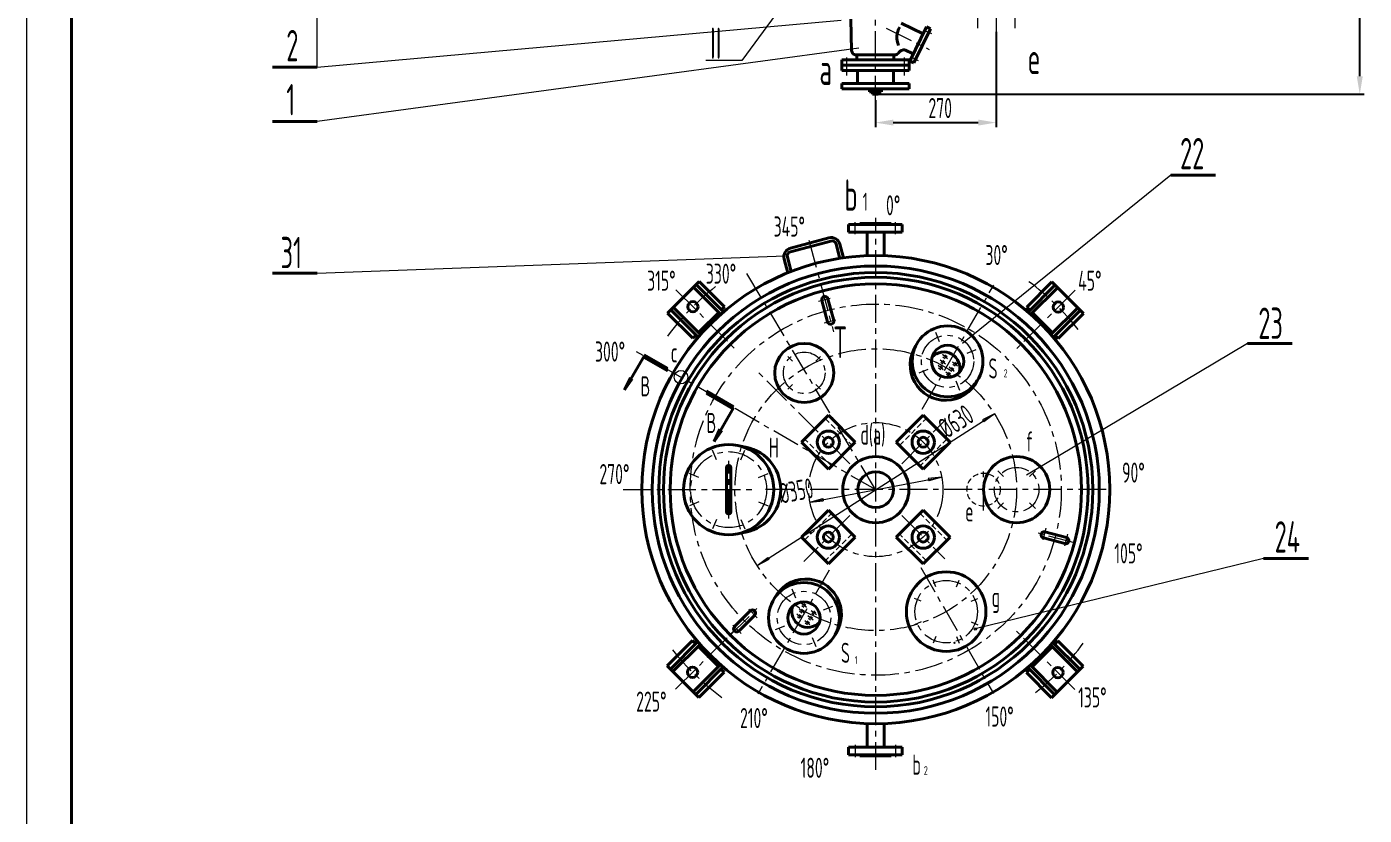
# Model space of a CAD drawing. Extents: x 2514 to 4956, y -860 to 401.
# Drawn here: x 2513.9 to 2813, y -111.2 to 65.1 of the extents above; entities that cross this region are included whole.
import ezdxf

# ---------------------------------------------------------------- set-up
doc = ezdxf.new("R2010")
doc.units = 0
doc.header["$LTSCALE"] = 5
doc.header["$MEASUREMENT"] = 0
doc.linetypes.add('CENTER', pattern=[2, 1.25, -0.25, 0.25, -0.25])
doc.linetypes.add('HIDDEN', pattern=[0.375, 0.25, -0.125])
doc.layers.get('0').update_dxf_attribs({"linetype": 'CONTINUOUS', "lineweight": 18})
doc.layers.get('DEFPOINTS').update_dxf_attribs({"linetype": 'CONTINUOUS', "lineweight": 18})
for name, color, linetype, lineweight in [('1', 1, 'CONTINUOUS', 40), ('2', 7, 'CENTER', 18), ('3', 5, 'HIDDEN', 18), ('5', 7, 'CONTINUOUS', 18)]:
    doc.layers.add(name, color=color, linetype=linetype, lineweight=lineweight)
doc.styles.get("Standard").update_dxf_attribs({"font": 'isocp.shx', "width": 0.707, "bigfont": 'hztxt.shx'})
doc.dimstyles.get("Standard").update_dxf_attribs({"dimtxt": 4, "dimasz": 4, "dimexe": 0.3, "dimexo": 0.0625, "dimgap": 0.1, "dimtad": 1, "dimdec": 4, "dimzin": 0, "dimdsep": 46, "dimtxsty": 'Standard', "dimcen": 0.09, "dimadec": 0, "dimazin": 0, "dimtfac": 1, "dimtdec": 4, "dimtmove": 0, "dimatfit": 3, "dimfxl": 1, "dimtolj": 1, "dimtzin": 0, "dimarcsym": 0})

# ---------------------------------------------------------------- blocks, each defined once
blk = doc.blocks.new('*D86')
at = {"color": 0, "lineweight": -2, "transparency": 16777216}
for p, q in [((2714.55, 332.91), (2813.04, 332.91)), ((2812.04, 54), (2812.04, 328.91)), ((2704.34, 50), (2813.04, 50))]:
    blk.add_line(p, q, dxfattribs=at)
at = {"color": 0, "transparency": 16777216}
for points in [[(2811.37, 328.91), (2812.71, 328.91), (2812.04, 332.91)], [(2811.37, 54), (2812.71, 54), (2812.04, 50)]]:
    blk.add_solid(points, dxfattribs=at)
at = {"layer": 'DEFPOINTS', "color": 0, "transparency": 16777216}
for p in [(2714.55, 332.91), (2812.04, 332.91), (2704.34, 50)]:
    blk.add_point(p, dxfattribs=at)
at = {"color": 0, "transparency": 16777216, "insert": (2809.04, 155.74), "char_height": 4, "attachment_point": 5, "rotation": 90}
blk.add_mtext('\\A1;~3040', dxfattribs=at)
blk = doc.blocks.new('*D15')
for p, q in [((-474.672683, 166.56427), (-468.632173, 163.07678)), ((-474.672683, 166.26427), (-468.632173, 162.77678)), ((-474.672683, 165.96427), (-468.632173, 162.47678)), ((-472.977848, 155.24985), (-468.632173, 162.77678)), ((-472.977848, 155.24985), (-471.698788, 157.96352)), ((-472.977848, 155.24985), (-471.267271, 157.714384)), ((-471.698788, 157.96352), (-471.267271, 157.714384))]:
    blk.add_line(p, q)
blk = doc.blocks.new('*D13')
for p, q in [((-466.278149, 133.292285), (-407.368588, 155.623062)), ((-407.368588, 155.623062), (-410.252423, 154.796326)), ((-407.368588, 155.623062), (-410.075807, 154.330405)), ((-410.252423, 154.796326), (-410.075807, 154.330405)), ((-466.278149, 133.292285), (-463.570929, 134.584943)), ((-466.278149, 133.292285), (-463.394313, 134.119022)), ((-463.570929, 134.584943), (-463.394313, 134.119022))]:
    blk.add_line(p, q)
blk = doc.blocks.new('*D14')
for p, q in [((-451.564015, 141.680386), (-422.082721, 147.234961)), ((-422.082721, 147.234961), (-425.066795, 146.926251)), ((-425.066795, 146.926251), (-424.974539, 146.436594)), ((-422.082721, 147.234961), (-424.974539, 146.436594)), ((-451.564015, 141.680386), (-448.672198, 142.478754)), ((-451.564015, 141.680386), (-448.579941, 141.989096)), ((-448.672198, 142.478754), (-448.579941, 141.989096))]:
    blk.add_line(p, q)
blk = doc.blocks.new('*D75')
at = {"color": 0, "lineweight": -2, "transparency": 16777216}
for p, q in [((2730.7, 63.94), (2730.7, 42.65)), ((2703.7, 48.65), (2703.7, 42.65)), ((2707.7, 43.65), (2726.7, 43.65))]:
    blk.add_line(p, q, dxfattribs=at)
at = {"color": 0, "transparency": 16777216}
for points in [[(2707.7, 44.32), (2707.7, 42.99), (2703.7, 43.65)], [(2726.7, 44.32), (2726.7, 42.99), (2730.7, 43.65)]]:
    blk.add_solid(points, dxfattribs=at)
at = {"layer": 'DEFPOINTS', "color": 0, "transparency": 16777216}
for p in [(2730.7, 63.94), (2703.7, 48.65), (2730.7, 43.65)]:
    blk.add_point(p, dxfattribs=at)
blk = doc.blocks.new('*D16')
for p, q in [((-497.616933, 169.41186), (-493.243817, 176.986319)), ((-493.243817, 177.286319), (-488.008708, 174.263828)), ((-493.243817, 176.986319), (-488.008708, 173.963828)), ((-493.243817, 176.686319), (-488.008708, 173.663828)), ((-497.616933, 169.41186), (-496.337873, 172.12553)), ((-497.616933, 169.41186), (-495.906356, 171.876393)), ((-496.337873, 172.12553), (-495.906356, 171.876393))]:
    blk.add_line(p, q)

msp = doc.modelspace()

# ---------------------------------------------------------------- linework, layer by layer
for p, q in [((2513.86235, -439.84817), (2513.86235, 401.15183)), ((2578.80527, 56.02192), (2578.80527, 88.48032)), ((2684.74716, 72.4013), (2673.80298, 57.50356)), ((2578.80527, 56.02192), (2696.05656, 66.56149)), ((2699.96326, 60.2628), (2578.80527, 43.92625)), ((2673.80298, 57.50356), (2665.74112, 57.50356)), ((2769.75086, 31.86578), (2723.16126, -5.76427)), ((2578.80527, 9.99674), (2683.53083, 13.83441)), ((2786.95317, -5.76427), (2737.49652, -35.15156)), ((2647.59641, -16.11658), (2651.96953, -8.54212)), ((2651.96953, -8.24212), (2657.20464, -11.26461)), ((2651.96953, -8.54212), (2657.20464, -11.56461)), ((2651.96953, -8.84212), (2657.20464, -11.86461)), ((2718.68656, -8.14021), (2719.83807, -9.07905)), ((2718.80777, -8.68534), (2719.29262, -9.07905)), ((2719.23201, -8.26135), (2719.71686, -8.65506)), ((2717.70134, -10.61093), (2718.85285, -11.54977)), ((2717.82255, -11.15607), (2718.30739, -11.54978)), ((2718.20171, -9.3819), (2719.35323, -10.32074)), ((2718.24679, -10.73207), (2718.73164, -11.12578)), ((2718.32292, -9.92704), (2718.80777, -10.32074)), ((2718.74717, -9.50304), (2719.23201, -9.89675)), ((2720.17971, -10.98381), (2721.33122, -11.92265)), ((2720.30092, -11.52894), (2720.78576, -11.92265)), ((2720.72516, -11.10495), (2721.21, -11.49866)), ((2720.92897, -9.80589), (2722.08048, -10.74473)), ((2721.05018, -10.35103), (2721.53503, -10.74474)), ((2721.47442, -9.92703), (2721.95927, -10.32074)), ((2647.59641, -16.11658), (2648.87547, -13.40291)), ((2647.59641, -16.11658), (2649.30699, -13.65205)), ((2648.87547, -13.40291), (2649.30699, -13.65205)), ((2719.48274, -12.04379), (2720.63425, -12.98263)), ((2719.60395, -12.58893), (2720.0888, -12.98263)), ((2720.02819, -12.16493), (2720.51304, -12.55864)), ((2665.92726, -16.31124), (2671.96777, -19.79873)), ((2665.92726, -16.61124), (2671.96777, -20.09873)), ((2665.92726, -16.91124), (2671.96777, -20.39873)), ((2667.62209, -27.62566), (2671.96777, -20.09873)), ((2667.62209, -27.62566), (2668.90115, -24.91199)), ((2667.62209, -27.62566), (2669.33267, -25.16112)), ((2668.90115, -24.91199), (2669.33267, -25.16112)), ((2790.53698, -53.78739), (2726.02831, -69.55618)), ((2686.61764, -64.98669), (2687.76915, -65.92554)), ((2686.73885, -65.53183), (2687.2237, -65.92554)), ((2687.10249, -63.745), (2688.254, -64.68384)), ((2687.16309, -65.10783), (2687.64794, -65.50154)), ((2687.2237, -64.29014), (2687.70854, -64.68384)), ((2687.64794, -63.86614), (2688.13278, -64.25985)), ((2689.3449, -65.41069), (2690.49641, -66.34953)), ((2689.89035, -65.53183), (2690.3752, -65.92554)), ((2686.11726, -66.21573), (2687.26877, -67.15457)), ((2686.23847, -66.76086), (2686.72332, -67.15457)), ((2686.66271, -66.33687), (2687.14756, -66.73057)), ((2687.89867, -67.64859), (2689.05018, -68.58743)), ((2688.01988, -68.19372), (2688.50472, -68.58743)), ((2688.44412, -67.76973), (2688.92897, -68.16343)), ((2688.59563, -66.5886), (2689.74714, -67.52744)), ((2688.71684, -67.13374), (2689.20169, -67.52745)), ((2689.14108, -66.70974), (2689.62593, -67.10345)), ((2689.46611, -65.95582), (2689.95096, -66.34953))]:
    msp.add_line(p, q)
for centre, radius in [((2660.20408, -13.2638), 1.51957), ((2693.16997, -27.81123), 1.2), ((2714.38317, -27.81123), 1.2), ((2693.16997, -49.02444), 1.2), ((2714.38317, -49.02444), 1.2), ((2726.02831, -69.55618), 0.25)]:
    msp.add_circle(centre, radius)
at = {"layer": '1'}
for p, q in [((2523.86235, -429.84817), (2523.86235, 376.15183)), ((2698.38073, 59.75258), (2698.20564, 66.81444)), ((2709.45744, 65.89938), (2714.36706, 63.48975)), ((2711.39002, 57.42404), (2715.14114, 65.06693)), ((2712.28773, 56.98344), (2716.03884, 64.62634)), ((2716.03884, 64.62634), (2715.14114, 65.06693)), ((2712.1641, 59.00122), (2710.29173, 59.92017)), ((2696.18185, 55.28135), (2696.18185, 57.68135)), ((2696.18185, 57.68135), (2711.21294, 57.68135)), ((2699.08292, 58.77736), (2699.39146, 58.77736)), ((2699.38042, 58.77736), (2708.23847, 58.77736)), ((2699.56661, 58.77736), (2699.56661, 57.68135)), ((2707.82817, 58.77736), (2707.82817, 57.68135)), ((2708.01436, 58.77736), (2708.00332, 58.77736)), ((2711.21294, 55.28135), (2711.21294, 57.68135)), ((2712.28773, 56.98344), (2711.39002, 57.42404)), ((2568.80527, 56.02192), (2578.80527, 56.02192)), ((2696.18185, 56.48135), (2711.21294, 56.48135)), ((2696.18185, 55.28135), (2711.21294, 55.28135)), ((2699.68921, 55.28135), (2699.68921, 52.35115)), ((2707.70557, 55.28135), (2707.70557, 52.35115)), ((2696.16071, 52.42025), (2696.16071, 51.22025)), ((2696.16071, 52.42025), (2711.23407, 52.42025)), ((2696.16071, 51.22025), (2711.23407, 51.22025)), ((2702.36505, 51.22025), (2702.36505, 50.55458)), ((2705.02973, 51.22025), (2705.02973, 50.55458)), ((2711.23407, 52.42025), (2711.23407, 51.22025)), ((2704.99082, 50.55458), (2702.36505, 50.55458)), ((2703.05605, 50.55458), (2703.05605, 50.00178)), ((2704.33874, 50.00178), (2703.05605, 50.00178)), ((2704.33874, 50.55458), (2704.33874, 50.00178)), ((2568.80527, 43.92625), (2578.80527, 43.92625)), ((2769.75086, 31.86578), (2779.75086, 31.86578)), ((2707.19079, 21.07137), (2700.19079, 21.07137)), ((2700.19079, 21.07137), (2700.19079, 20.87137)), ((2707.19079, 20.87137), (2707.19079, 21.07137)), ((2709.69079, 20.87137), (2697.69079, 20.87137)), ((2697.69079, 20.87137), (2697.69079, 19.17137)), ((2697.69079, 19.17137), (2709.69079, 19.17137)), ((2701.87657, 19.17137), (2701.87657, 13.8784)), ((2705.67657, 19.17137), (2705.67657, 13.8784)), ((2709.69079, 19.17137), (2709.69079, 20.87137)), ((2693.29583, 17.88305), (2684.70308, 15.58063)), ((2693.69597, 17.16205), (2684.71695, 14.75613)), ((2694.92045, 16.45487), (2695.76679, 13.29628)), ((2695.74495, 16.46874), (2696.56362, 13.41343)), ((2683.28887, 13.13114), (2684.10754, 10.07583)), ((2684.00985, 13.53138), (2684.85619, 10.37279)), ((2568.80527, 9.99674), (2578.80527, 9.99674)), ((2657.20937, 1.0783), (2664.28044, 8.14936)), ((2663.00765, 6.87657), (2669.10514, 0.77908)), ((2663.57334, 7.44226), (2669.70984, 1.30576)), ((2664.28044, 8.14936), (2669.9373, 2.49251)), ((2743.19352, 8.07018), (2737.53667, 2.41333)), ((2743.90063, 7.36308), (2737.76413, 1.22657)), ((2744.46631, 6.79739), (2738.32981, 0.66089)), ((2743.19352, 8.07018), (2750.26459, 0.99911)), ((2691.71239, 3.90173), (2693.00648, -0.9279)), ((2694.35878, -0.56555), (2693.06468, 4.26408)), ((2657.20937, 1.0783), (2662.86623, -4.57856)), ((2657.91648, 1.7854), (2664.05298, -4.3511)), ((2658.48217, 2.35109), (2664.61867, -3.78541)), ((2664.13902, -3.30577), (2668.6645, 1.21972)), ((2669.9373, 2.49251), (2669.23019, 1.7854)), ((2669.23019, 1.7854), (2669.83369, 2.3889)), ((2737.53667, 2.41333), (2738.24377, 1.70622)), ((2738.80946, 1.14054), (2743.33494, -3.38495)), ((2748.9918, 2.27191), (2742.8943, -3.82559)), ((2749.55748, 1.70622), (2743.42098, -4.43028)), ((2750.26459, 0.99911), (2744.60773, -4.65774)), ((2662.86623, -4.57856), (2663.57334, -3.87145)), ((2744.60773, -4.65774), (2743.90063, -3.95063)), ((2743.90063, -3.95063), (2744.50413, -4.55413)), ((2786.95317, -5.76427), (2796.95317, -5.76427)), ((2693.16997, -21.80082), (2687.15956, -27.81123)), ((2699.18038, -27.81123), (2693.16997, -21.80082)), ((2714.38317, -21.80082), (2708.37277, -27.81123)), ((2720.39358, -27.81123), (2714.38317, -21.80082)), ((2687.15956, -27.81123), (2693.16997, -33.82164)), ((2693.16997, -33.82164), (2699.18038, -27.81123)), ((2708.37277, -27.81123), (2714.38317, -33.82164)), ((2714.38317, -33.82164), (2720.39358, -27.81123)), ((2670.37657, -38.41783), (2670.37657, -33.49118)), ((2671.37657, -38.41783), (2671.37657, -33.49118)), ((2670.37657, -38.41783), (2670.37657, -43.34449)), ((2671.37657, -38.41783), (2671.37657, -43.34449)), ((2693.16997, -43.01403), (2687.15956, -49.02444)), ((2699.18038, -49.02444), (2693.16997, -43.01403)), ((2714.38317, -43.01403), (2708.37277, -49.02444)), ((2720.39358, -49.02444), (2714.38317, -43.01403)), ((2746.45848, -49.12972), (2741.62885, -47.83563)), ((2687.15956, -49.02444), (2693.16997, -55.03484)), ((2693.16997, -55.03484), (2699.18038, -49.02444)), ((2708.37277, -49.02444), (2714.38317, -55.03484)), ((2714.38317, -55.03484), (2720.39358, -49.02444)), ((2741.26651, -49.18792), (2746.09614, -50.48202)), ((2790.53698, -53.78739), (2800.53698, -53.78739)), ((2675.70443, -65.50002), (2672.1689, -69.03556)), ((2673.15885, -70.02551), (2676.69438, -66.48997)), ((2657.13019, -77.83478), (2662.78705, -72.17793)), ((2657.8373, -78.54189), (2663.9738, -72.40539)), ((2658.40299, -79.10757), (2664.50048, -73.01008)), ((2662.78705, -72.17793), (2663.49415, -72.88503)), ((2663.49415, -72.88503), (2662.89065, -72.28153)), ((2668.58532, -77.9762), (2664.05984, -73.45072)), ((2743.25576, -73.5299), (2738.73028, -78.05539)), ((2748.91262, -79.18676), (2742.77611, -73.05026)), ((2749.4783, -78.62107), (2743.3418, -72.48457)), ((2744.52855, -72.25711), (2743.82145, -72.96422)), ((2750.18541, -77.91396), (2744.52855, -72.25711)), ((2662.92847, -83.63306), (2669.06497, -77.49656)), ((2744.38713, -83.71224), (2738.28964, -77.61475)), ((2664.20126, -84.90585), (2657.13019, -77.83478)), ((2663.49415, -84.19874), (2669.63066, -78.06224)), ((2664.20126, -84.90585), (2669.85812, -79.249)), ((2669.85812, -79.249), (2669.15101, -78.54189)), ((2737.45749, -79.32818), (2738.16459, -78.62107)), ((2743.11434, -84.98503), (2737.45749, -79.32818)), ((2738.16459, -78.62107), (2737.56109, -79.22457)), ((2743.82145, -84.27792), (2737.68495, -78.14142)), ((2750.18541, -77.91396), (2743.11434, -84.98503)), ((2701.87657, -96.00704), (2701.87657, -90.71407)), ((2705.67657, -96.00704), (2705.67657, -90.71407)), ((2697.69079, -96.00704), (2709.69079, -96.00704)), ((2697.69079, -97.70704), (2697.69079, -96.00704)), ((2709.69079, -97.70704), (2697.69079, -97.70704)), ((2700.19079, -97.90704), (2700.19079, -97.70704)), ((2707.19079, -97.90704), (2700.19079, -97.90704)), ((2707.19079, -97.70704), (2707.19079, -97.90704)), ((2709.69079, -96.00704), (2709.69079, -97.70704))]:
    msp.add_line(p, q, dxfattribs=at)
for centre, radius in [((2703.77657, -38.41783), 52.33074), ((2703.77657, -38.41783), 50), ((2703.77657, -38.41783), 48.54496), ((2703.77657, -38.41783), 47.4813), ((2703.77657, -38.41783), 46), ((2662.86623, 2.49251), 1.15), ((2744.60773, 2.41333), 1.15), ((2719.84003, -9.73365), 7.92), ((2687.76536, -12.30836), 6.6), ((2719.84003, -9.73365), 3.6), ((2693.16997, -27.81123), 2.5), ((2693.16997, -27.81123), 1.1), ((2714.38317, -27.81123), 2.5), ((2714.38317, -27.81123), 1.1), ((2670.87657, -38.41783), 10.1), ((2703.77657, -38.41783), 7.4), ((2735.27657, -38.41783), 7.4), ((2703.77657, -38.41783), 4), ((2693.16997, -49.02444), 2.5), ((2714.38317, -49.02444), 2.5), ((2693.16997, -49.02444), 1.1), ((2714.38317, -49.02444), 1.1), ((2719.52657, -65.69763), 8.9), ((2687.71311, -67.10202), 7.92), ((2687.71311, -67.10202), 3.6), ((2662.78705, -79.249), 1.15), ((2744.52855, -79.32818), 1.15)]:
    msp.add_circle(centre, radius, dxfattribs=at)
for centre, radius, start, end in [((2712.94212, 62.69346), 4.45314, 148.819676, 204.137418), ((2710.15874, 58.31027), 1.61538, 85.277614, 140.459244), ((2699.38042, 59.77736), 1, 181.420266, 270), ((2708.01436, 59.77736), 1, 270, 333.979453), ((2693.8131, 15.9511), 2, 15.0000005, 105.0000005), ((2685.22072, 13.64878), 2, 105, 195), ((2693.95452, 16.19605), 1, 15.0000005, 105.0000005), ((2684.97577, 13.7902), 1, 105, 195), ((2692.38853, 4.0829), 0.7, 15, 195), ((2693.68263, -0.74673), 0.7, 195, 15), ((2719.38905, -10.51477), 7.92, 147.453646, 333.491138), ((2718.97603, -11.23014), 3.6, 343.88654, 136.11346), ((2672.78401, -38.41783), 9.72147, 275.9816648, 84.0183352), ((2670.87657, -33.49118), 0.5, 0, 180), ((2670.87657, -43.34449), 0.5, 180, 0), ((2741.44768, -48.51178), 0.7, 75, 255), ((2746.27731, -49.80587), 0.7, 255, 75), ((2688.16409, -66.3209), 7.92, 327.453646, 153.491138), ((2676.19941, -65.995), 0.7, 315, 135), ((2688.57711, -65.60553), 3.6, 163.88654, 316.11346), ((2672.66387, -69.53053), 0.7, 135, 315)]:
    msp.add_arc(centre, radius, start, end, dxfattribs=at)
at = {"layer": '2'}
for p, q in [((2703.69739, 47.84746), (2703.69739, 118.70827)), ((2730.69739, 78.6346), (2730.69739, 62.0517)), ((2726.54861, 67.59583), (2726.54861, 64.79583)), ((2734.84617, 67.59583), (2734.84617, 64.79583)), ((2706.10242, 64.76115), (2715.73474, 60.03363)), ((2714.37743, 64.36102), (2716.21818, 63.53743)), ((2697.26053, 58.20607), (2697.26053, 54.2065)), ((2710.13425, 58.20607), (2710.13425, 54.2065)), ((2711.48123, 58.46001), (2713.25882, 57.50773)), ((2699.19079, 18.67137), (2699.19079, 21.37137)), ((2703.77657, -101.09353), (2703.77657, 22.35025)), ((2708.19079, 18.67137), (2708.19079, 21.37137)), ((2688.82837, 17.36963), (2694.31536, -3.10811)), ((2703.69739, -38.41783), (2674.73016, 10.30809)), ((2659.08952, 6.26922), (2672.12938, -6.77064)), ((2714.17792, -20.40218), (2730.17041, 7.29763)), ((2748.38444, 6.19004), (2735.34459, -6.84982)), ((2690.96894, 3.70252), (2693.54765, 4.39349)), ((2692.21895, -1.13892), (2694.84174, -0.43614)), ((2718.02386, -5.34901), (2717.17932, -3.31012)), ((2703.69739, -38.41783), (2650.27634, -7.57518)), ((2685.15955, -9.70255), (2684.11966, -8.66266)), ((2690.37116, -9.70255), (2691.41105, -8.66266)), ((2724.22467, -7.91747), (2726.26356, -7.07293)), ((2697.98218, -32.62344), (2676.7773, -11.41856)), ((2715.4554, -11.54982), (2713.4165, -12.39436)), ((2685.15955, -14.91416), (2684.11966, -15.95406)), ((2690.37116, -14.91416), (2691.41105, -15.95406)), ((2721.65621, -14.11828), (2722.50075, -16.15718)), ((2709.57096, -32.62344), (2719.25207, -22.94234)), ((2668.12528, -31.77563), (2667.23424, -29.62447)), ((2673.62786, -31.77563), (2674.5189, -29.62447)), ((2670.87657, -44.84), (2670.87657, -32.00166)), ((2664.23437, -35.66654), (2662.08321, -34.7755)), ((2677.51877, -35.66654), (2679.66994, -34.7755)), ((2727.87657, -43.09526), (2727.87657, -33.81317)), ((2732.36227, -35.50353), (2731.07197, -34.21323)), ((2738.19088, -35.50353), (2739.48118, -34.21323)), ((2647.27746, -38.41783), (2676.65021, -38.41783)), ((2755.34136, -38.41783), (2677.98198, -38.41783)), ((2703.69739, -38.41783), (2703.77657, -38.41783)), ((2664.23437, -41.16912), (2662.08321, -42.06017)), ((2677.51877, -41.16912), (2679.66994, -42.06017)), ((2732.36227, -41.33214), (2731.07197, -42.62244)), ((2738.19088, -41.33214), (2739.48118, -42.62244)), ((2697.98218, -44.21222), (2687.7175, -54.47691)), ((2709.57096, -44.21222), (2719.25207, -53.89333)), ((2668.12528, -45.06004), (2667.23424, -47.2112)), ((2673.62786, -45.06004), (2674.5189, -47.2112)), ((2741.83987, -47.04809), (2741.1371, -49.67089)), ((2748.54271, -50.41288), (2739.0863, -47.87905)), ((2746.65769, -48.38627), (2745.96673, -50.96498)), ((2693.37523, -56.43349), (2677.38274, -84.1333)), ((2713.83083, -55.83232), (2730.10192, -84.01468)), ((2717.21804, -60.12434), (2716.60346, -58.64062)), ((2721.8351, -60.12434), (2722.44968, -58.64062)), ((2685.89694, -62.71738), (2685.0524, -60.67849)), ((2713.95328, -63.3891), (2712.46956, -62.77452)), ((2725.09986, -63.3891), (2726.58359, -62.77452)), ((2671.00548, -71.18892), (2677.92806, -64.26635)), ((2677.2709, -67.06649), (2675.35088, -65.14647)), ((2692.09775, -65.28585), (2694.13664, -64.44131)), ((2673.70309, -70.56975), (2671.81535, -68.682)), ((2713.95328, -68.00617), (2712.46956, -68.62075)), ((2725.09986, -68.00617), (2726.58359, -68.62075)), ((2659.01034, -83.02571), (2672.0502, -69.98585)), ((2683.32847, -68.9182), (2681.28958, -69.76274)), ((2689.52929, -71.48666), (2690.37382, -73.52555)), ((2717.21804, -71.27093), (2716.60346, -72.75465)), ((2721.8351, -71.27093), (2722.44968, -72.75465)), ((2748.30526, -83.10489), (2735.2654, -70.06503)), ((2699.19079, -95.50704), (2699.19079, -98.20704)), ((2708.19079, -95.50704), (2708.19079, -98.20704))]:
    msp.add_line(p, q, dxfattribs=at)
for centre, radius in [((2703.77657, -38.41783), 41.5), ((2719.84003, -9.73365), 5.84438), ((2703.77657, -38.41783), 31.5), ((2687.76536, -12.30836), 4.65597), ((2703.77657, -38.41783), 15), ((2670.87657, -38.41783), 8.49985), ((2735.27657, -38.41783), 4.98429), ((2719.52657, -65.69763), 6.98336), ((2687.71311, -67.10202), 5.97673)]:
    msp.add_circle(centre, radius, dxfattribs=at)
for start, end in [(128.257777, 143.545107), (38.257777, 53.545107), (218.257777, 233.545107), (308.257777, 323.545107)]:
    msp.add_arc((2703.69739, -38.41783), 57.8, start, end, dxfattribs=at)
at = {"layer": '3'}
for p, q in [((2692.46286, -22.50793), (2698.47327, -28.51834)), ((2709.07987, -28.51834), (2715.09028, -22.50793)), ((2693.87708, -33.11453), (2687.86667, -27.10413)), ((2719.68647, -27.10413), (2713.67607, -33.11453)), ((2687.86667, -49.73154), (2693.87708, -43.72113)), ((2713.67607, -43.72113), (2719.68647, -49.73154)), ((2698.47327, -48.31733), (2692.46286, -54.32774)), ((2715.09028, -54.32774), (2709.07987, -48.31733))]:
    msp.add_line(p, q, dxfattribs=at)
msp.add_circle((2727.87657, -38.41783), 3.70995, dxfattribs=at)
at = {"layer": '5'}
for centre in [(2689.19884, -48.09496), (2721.40311, -72.66127)]:
    msp.add_circle(centre, 0.125, dxfattribs=at)

# ---------------------------------------------------------------- block references
at = {"rotation": 11.86334806017206}
msp.add_blockref('*D13', (3160.96821, -89.98459), dxfattribs=at)
msp.add_blockref('*D14', (3140.59994, -182.87551))
at = {"layer": '1'}
for name, p in [('*D16', (3145.21335, -185.52844)), ('*D15', (3140.59994, -182.87551))]:
    msp.add_blockref(name, p, dxfattribs=at)

# ---------------------------------------------------------------- texts
at = {"width": 0.63}
for s, p in [('270', (2715.55677, 44.65487)), ('0%%d', (2706.06704, 22.90933)), ('345%%d', (2680.9274, 18.15651)), ('30%%d', (2728.30243, 11.79163)), ('330%%d', (2665.76539, 7.62249)), ('315%%d', (2652.63865, 6.06231)), ('45%%d', (2749.04327, 6.06231)), ('300%%d', (2640.96973, -9.79805)), ('270%%d', (2641.95674, -37.19572)), ('90%%d', (2758.8761, -36.84829)), ('105%%d', (2757.13896, -54.91455)), ('225%%d', (2650.18589, -88.05473)), ('135%%d', (2749.04327, -87.11687)), ('210%%d', (2673.4088, -91.74192)), ('150%%d', (2728.30243, -91.39449)), ('180%%d', (2686.9585, -102.85961))]:
    msp.add_text(s, height=4.5, dxfattribs=at).set_placement(p)
for s, rotation, p in [('%%C630', 32.6235041, (2719.71131, -27.07271)), ('%%C350', 10.670024, (2682.64204, -41.58162))]:
    msp.add_text(s, height=4.5, rotation=rotation, dxfattribs=at).set_placement(p)
at = {"layer": '1', "width": 0.63}
for s, height, p in [('2', 7, (2571.92565, 57.36775)), ('II', 7, (2666.70251, 57.90625)), ('a', 7, (2691.18507, 52.08687)), ('e', 7, (2737.72155, 54.51357)), ('1', 7, (2571.92565, 45.27208)), ('22', 7, (2771.84834, 33.21905)), ('b', 7, (2696.77819, 23.95161)), ('1', 4, (2700.86307, 23.98139)), ('31', 7, (2570.6484, 11.08738)), ('23', 7, (2789.35263, -4.70691)), ('T', 7, (2694.25449, -8.96027)), ('c', 4.5, (2657.909, -9.979)), ('S', 4.5, (2728.99729, -13.57061)), ('2', 1.8, (2732.40064, -13.29029)), ('B', 4.5, (2651.16413, -17.55198)), ('B', 4.5, (2665.92726, -25.74639)), ('d(a)', 4.5, (2700.34352, -28.35741)), ('H', 4.5, (2679.8757, -31.28155)), ('f', 4.5, (2737.33556, -29.89973)), ('e', 4.5, (2723.78587, -45.53399)), ('24', 7, (2792.99935, -52.47903)), ('g', 4.5, (2729.69214, -64.64253)), ('S', 4.5, (2695.99163, -77.14994)), ('1', 1.8, (2699.07116, -77.44057)), ('b', 4.5, (2711.97331, -102.16476)), ('2', 2, (2714.50902, -102.25105))]:
    msp.add_text(s, height=height, dxfattribs=at).set_placement(p)

# ---------------------------------------------------------------- dimensions: what is measured, and where the dimension line sits
dim = msp.add_linear_dim(base=(2812.04127, 332.90984), p1=(2704.33874, 50.00178), p2=(2714.54688, 332.90984), angle=90, text='~3040', dimstyle='Standard', override={"dimtxt": 4, "dimasz": 4, "dimexe": 1, "dimexo": 0, "dimgap": 1, "dimtad": 1, "dimtih": 0, "dimtoh": 0, "dimtofl": 1, "dimatfit": 0})
dim.commit()
dim.dimension.update_dxf_attribs({"geometry": '*D86', "text_midpoint": (2812.04127, 155.73571), "dimtype": 160})
dim = msp.add_linear_dim(base=(2730.69739, 43.65487), p1=(2703.69739, 48.64927), p2=(2730.69739, 63.94331), text=' ', dimstyle='Standard', override={"dimtxt": 4, "dimasz": 4, "dimexe": 1, "dimexo": 0, "dimgap": 1, "dimtad": 1, "dimtih": 0, "dimtoh": 0, "dimtofl": 1, "dimatfit": 0})
dim.commit()
dim.dimension.update_dxf_attribs({"geometry": '*D75', "text_midpoint": (2717.19739, 43.65487)})

doc.saveas('drawing.dxf')
